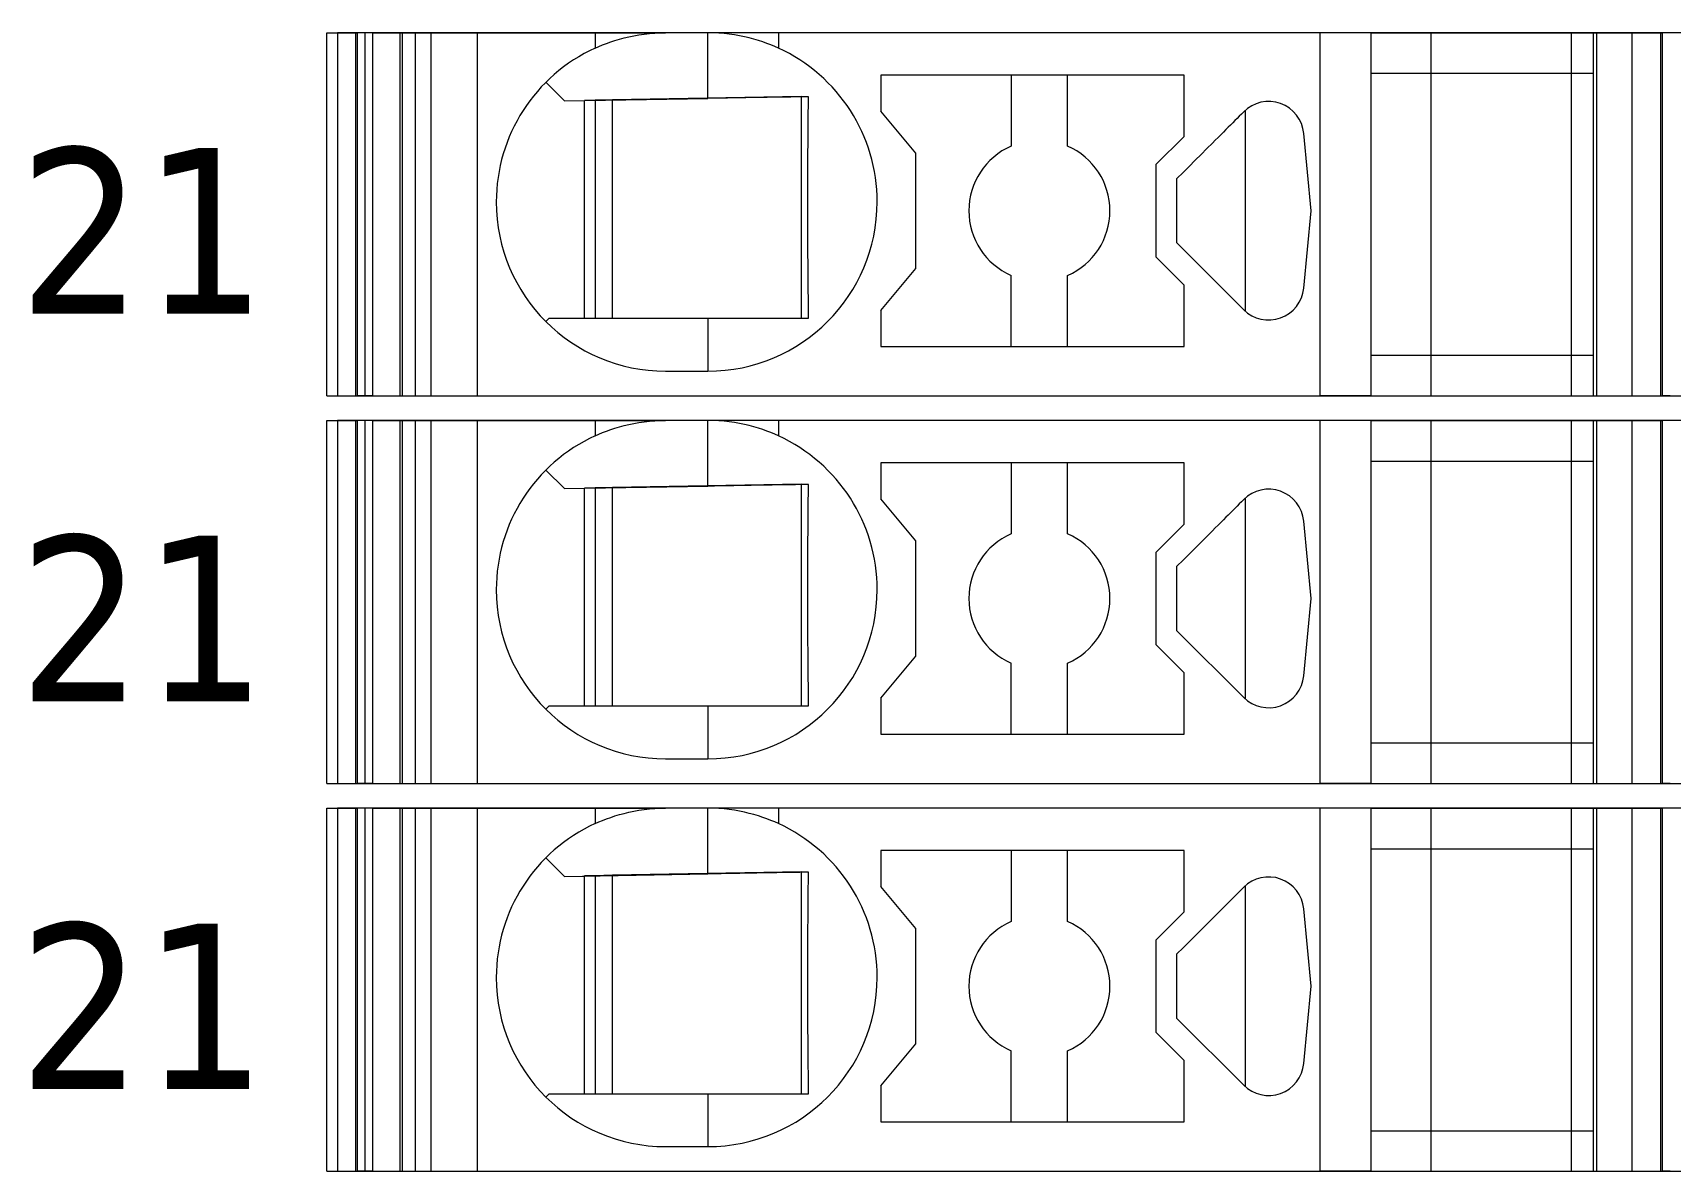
# Model space of a CAD drawing. Header units: millimetres. Extents: x 0 to 1680, y 0 to 1188.
# Drawn here: x 836.68 to 859.89, y 335.85 to 352 of the extents above; entities that cross this region are included whole.
import ezdxf
from ezdxf.enums import TextEntityAlignment as Align

# ---------------------------------------------------------------- set-up
doc = ezdxf.new("R2010")
doc.units = ezdxf.units.MM
for name, color, linetype, lineweight in [('EPLAN309', 5, 'Continuous', 5), ('EPLAN493', 5, 'Continuous', 5), ('MAIN-1', 7, 'Continuous', 5), ('MAIN-2', 7, 'Continuous', 5)]:
    doc.layers.add(name, color=color, linetype=linetype, lineweight=lineweight)
doc.styles.add('Tahoma', font='')
doc.styles.get('Tahoma').set_extended_font_data('Tahoma')

# ---------------------------------------------------------------- blocks, each defined once
blk = doc.blocks.new('EPLSYM_LibrarySPECIAL_Symbol12_Variant0_Placement8_9')
at = {"layer": 'EPLAN309', "lineweight": 13, "ltscale": 16}
blk.add_lwpolyline([(0, -5.15), (68.15, -5.15), (68.15, 0), (0, 0)], close=True, dxfattribs=at)
at = {"layer": 'EPLAN493', "color": 5, "style": 'Tahoma'}
blk.add_attdef('17_20450', text='', height=2.3478, dxfattribs=at).set_placement((0, -21.83478), align=Align.MIDDLE_RIGHT)
blk = doc.blocks.new('EPLSYM_LibrarySPECIAL_Symbol12_Variant0_Placement8_10')
at = {"layer": 'EPLAN309', "lineweight": 13, "ltscale": 16}
blk.add_lwpolyline([(0, -5.15), (68.15, -5.15), (68.15, 0), (0, 0)], close=True, dxfattribs=at)
at = {"layer": 'EPLAN493', "color": 5, "style": 'Tahoma'}
blk.add_attdef('17_20450', text='', height=2.3478, dxfattribs=at).set_placement((0, -21.83478), align=Align.MIDDLE_RIGHT)
blk = doc.blocks.new('EPLSYM_LibrarySPECIAL_Symbol12_Variant0_Placement8_11')
at = {"layer": 'EPLAN309', "lineweight": 13, "ltscale": 16}
blk.add_lwpolyline([(0, -5.15), (68.15, -5.15), (68.15, 0), (0, 0)], close=True, dxfattribs=at)
at = {"layer": 'EPLAN493', "color": 5, "style": 'Tahoma'}
blk.add_attdef('17_20450', text='', height=2.3478, dxfattribs=at).set_placement((0, -21.83478), align=Align.MIDDLE_RIGHT)

msp = doc.modelspace()

# ---------------------------------------------------------------- linework, layer by layer
at = {"layer": 'MAIN-1'}
for p, q in [((840.85, 352), (841.284, 352)), ((840.85, 346.85), (840.85, 352)), ((841.393, 352), (841.284, 352)), ((841.284, 346.85), (841.284, 352)), ((841.501, 352), (841.393, 352)), ((841.393, 346.85), (841.393, 352)), ((841.501, 352), (844.65, 352)), ((841.501, 346.85), (841.501, 352)), ((844.65, 352), (845.65, 352)), ((844.65, 352), (844.65, 351.782)), ((845.063, 351.927), (845.131, 351.943)), ((845.131, 351.943), (845.201, 351.958)), ((845.201, 351.958), (845.272, 351.97)), ((845.272, 351.97), (845.346, 351.981)), ((845.346, 351.981), (845.421, 351.989)), ((845.421, 351.989), (845.497, 351.995)), ((845.497, 351.995), (845.573, 351.999)), ((845.573, 351.999), (845.65, 352)), ((846.25, 352), (845.65, 352)), ((846.327, 351.999), (846.25, 352)), ((847.25, 352), (846.25, 352)), ((846.25, 351.068), (846.25, 352)), ((846.403, 351.995), (846.327, 351.999)), ((846.479, 351.989), (846.403, 351.995)), ((846.554, 351.981), (846.479, 351.989)), ((846.628, 351.97), (846.554, 351.981)), ((846.699, 351.958), (846.628, 351.97)), ((846.769, 351.943), (846.699, 351.958)), ((846.837, 351.927), (846.769, 351.943)), ((854.932, 352), (847.25, 352)), ((847.25, 352), (847.25, 351.782)), ((855.65, 352), (854.932, 352)), ((854.932, 346.85), (854.932, 352)), ((855.65, 352), (858.8, 352)), ((855.65, 352), (855.65, 346.85)), ((858.8, 352), (859.35, 352)), ((858.8, 352), (858.8, 346.85)), ((859.35, 352), (859.784, 352)), ((859.35, 352), (859.35, 346.85)), ((859.893, 352), (859.784, 352)), ((859.784, 346.85), (859.784, 352)), ((844.65, 351.782), (844.702, 351.805)), ((844.702, 351.805), (844.756, 351.827)), ((844.756, 351.827), (844.813, 351.849)), ((844.813, 351.849), (844.872, 351.87)), ((844.872, 351.87), (844.933, 351.89)), ((844.933, 351.89), (844.997, 351.909)), ((844.997, 351.909), (845.063, 351.927)), ((846.903, 351.909), (846.837, 351.927)), ((846.967, 351.89), (846.903, 351.909)), ((847.028, 351.87), (846.967, 351.89)), ((847.087, 351.849), (847.028, 351.87)), ((847.144, 351.827), (847.087, 351.849)), ((847.198, 351.805), (847.144, 351.827)), ((847.25, 351.782), (847.198, 351.805)), ((843.953, 351.297), (844.217, 351.033)), ((848.7, 351.4), (848.7, 350.889)), ((853, 351.4), (848.7, 351.4)), ((850.55, 351.4), (850.55, 350.392)), ((851.35, 350.392), (851.35, 351.4)), ((853, 350.529), (853, 351.4)), ((855.65, 351.425), (858.8, 351.425)), ((844.217, 351.033), (846.25, 351.068)), ((844.5, 347.95), (844.5, 351.038)), ((844.65, 351.04), (844.65, 347.95)), ((844.9, 347.95), (844.9, 351.045)), ((846.345, 351.07), (846.25, 351.068)), ((846.438, 351.071), (846.345, 351.07)), ((846.53, 351.073), (846.438, 351.071)), ((846.618, 351.075), (846.53, 351.073)), ((846.703, 351.076), (846.618, 351.075)), ((846.786, 351.077), (846.703, 351.076)), ((846.865, 351.079), (846.786, 351.077)), ((846.943, 351.08), (846.865, 351.079)), ((847.017, 351.081), (846.943, 351.08)), ((847.09, 351.082), (847.017, 351.081)), ((847.16, 351.084), (847.09, 351.082)), ((847.229, 351.085), (847.16, 351.084)), ((847.297, 351.086), (847.229, 351.085)), ((847.363, 351.087), (847.297, 351.086)), ((847.428, 351.088), (847.363, 351.087)), ((847.491, 351.089), (847.428, 351.088)), ((847.554, 351.09), (847.491, 351.089)), ((847.615, 351.091), (847.554, 351.09)), ((847.579, 347.95), (847.579, 351.091)), ((847.676, 351.092), (847.615, 351.091)), ((847.675, 350.95), (847.676, 351.022)), ((847.676, 351.022), (847.676, 351.092)), ((847.673, 350.803), (847.674, 350.877)), ((847.673, 350.727), (847.673, 350.803)), ((847.674, 350.877), (847.675, 350.95)), ((849.2, 350.293), (848.7, 350.889)), ((853.752, 350.785), (853.721, 350.753)), ((853.784, 350.816), (853.752, 350.785)), ((853.815, 350.847), (853.784, 350.816)), ((853.846, 350.879), (853.815, 350.847)), ((853.867, 350.898), (853.867, 348.052)), ((847.67, 350.488), (847.671, 350.57)), ((847.671, 350.57), (847.672, 350.649)), ((847.672, 350.649), (847.673, 350.727)), ((853.521, 350.553), (853.483, 350.515)), ((853.558, 350.59), (853.521, 350.553)), ((853.594, 350.626), (853.558, 350.59)), ((853.627, 350.659), (853.594, 350.626)), ((853.658, 350.691), (853.627, 350.659)), ((853.69, 350.722), (853.658, 350.691)), ((853.721, 350.753), (853.69, 350.722)), ((854.802, 349.475), (854.698, 350.572)), ((847.669, 350.317), (847.67, 350.404)), ((847.669, 350.226), (847.669, 350.317)), ((847.67, 350.404), (847.67, 350.488)), ((852.6, 350.129), (853, 350.529)), ((853.323, 350.356), (853.242, 350.274)), ((853.402, 350.434), (853.323, 350.356)), ((853.443, 350.475), (853.402, 350.434)), ((853.483, 350.515), (853.443, 350.475)), ((847.668, 350.132), (847.669, 350.226)), ((847.668, 350.034), (847.668, 350.132)), ((849.2, 348.657), (849.2, 350.293)), ((852.6, 350.129), (852.6, 348.821)), ((853.072, 350.104), (852.986, 350.018)), ((853.158, 350.19), (853.072, 350.104)), ((853.242, 350.274), (853.158, 350.19)), ((847.667, 349.931), (847.668, 350.034)), ((847.667, 349.824), (847.667, 349.931)), ((852.986, 350.018), (852.9, 349.932)), ((852.9, 349.802), (852.9, 349.932)), ((847.667, 349.713), (847.667, 349.824)), ((847.667, 349.6), (847.667, 349.713)), ((852.9, 349.671), (852.9, 349.802)), ((852.9, 349.54), (852.9, 349.671)), ((847.667, 349.479), (847.667, 349.6)), ((847.667, 349.361), (847.667, 349.479)), ((852.9, 349.41), (852.9, 349.54)), ((852.9, 349.279), (852.9, 349.41)), ((854.698, 348.378), (854.802, 349.475)), ((847.667, 349.247), (847.667, 349.361)), ((847.668, 349.138), (847.667, 349.247)), ((852.9, 349.148), (852.9, 349.279)), ((847.668, 349.034), (847.668, 349.138)), ((847.669, 348.934), (847.668, 349.034)), ((847.669, 348.839), (847.669, 348.934)), ((852.9, 349.018), (852.9, 349.148)), ((852.9, 349.018), (853.846, 348.071)), ((847.67, 348.748), (847.669, 348.839)), ((847.671, 348.659), (847.67, 348.748)), ((853, 348.421), (852.6, 348.821)), ((847.672, 348.573), (847.671, 348.659)), ((847.672, 348.49), (847.672, 348.573)), ((847.673, 348.408), (847.672, 348.49)), ((848.7, 348.061), (849.2, 348.657)), ((850.55, 347.55), (850.55, 348.558)), ((851.35, 347.55), (851.35, 348.558)), ((847.674, 348.329), (847.673, 348.408)), ((847.675, 348.25), (847.674, 348.329)), ((847.676, 348.174), (847.675, 348.25)), ((853, 347.55), (853, 348.421)), ((847.676, 348.098), (847.676, 348.174)), ((847.677, 348.024), (847.676, 348.098)), ((847.678, 347.95), (847.677, 348.024)), ((848.7, 348.061), (848.7, 347.55)), ((844, 347.95), (843.953, 347.903)), ((844, 347.95), (846.25, 347.95)), ((846.25, 347.95), (846.342, 347.95)), ((846.25, 347.95), (846.25, 347.2)), ((846.342, 347.95), (846.433, 347.95)), ((846.433, 347.95), (846.523, 347.95)), ((846.523, 347.95), (846.61, 347.95)), ((846.61, 347.95), (846.695, 347.95)), ((846.695, 347.95), (846.778, 347.95)), ((846.778, 347.95), (846.858, 347.95)), ((846.858, 347.95), (846.936, 347.95)), ((846.936, 347.95), (847.011, 347.95)), ((847.011, 347.95), (847.085, 347.95)), ((847.085, 347.95), (847.157, 347.95)), ((847.157, 347.95), (847.226, 347.95)), ((847.226, 347.95), (847.295, 347.95)), ((847.295, 347.95), (847.361, 347.95)), ((847.361, 347.95), (847.427, 347.95)), ((847.427, 347.95), (847.491, 347.95)), ((847.491, 347.95), (847.555, 347.95)), ((847.555, 347.95), (847.617, 347.95)), ((847.617, 347.95), (847.678, 347.95)), ((848.7, 347.55), (853, 347.55)), ((855.65, 347.425), (858.8, 347.425)), ((845.65, 347.2), (846.25, 347.2)), ((840.85, 346.85), (841.284, 346.85)), ((841.393, 346.85), (841.284, 346.85)), ((841.501, 346.85), (841.393, 346.85)), ((841.501, 346.85), (854.932, 346.85)), ((855.65, 346.85), (854.932, 346.85)), ((855.65, 346.85), (858.8, 346.85)), ((858.8, 346.85), (859.35, 346.85)), ((859.35, 346.85), (859.784, 346.85)), ((859.893, 346.85), (859.784, 346.85)), ((840.85, 346.5), (841.284, 346.5)), ((840.85, 341.35), (840.85, 346.5)), ((841.393, 346.5), (841.284, 346.5)), ((841.284, 341.35), (841.284, 346.5)), ((841.501, 346.5), (841.393, 346.5)), ((841.393, 341.35), (841.393, 346.5)), ((841.501, 346.5), (844.65, 346.5)), ((841.501, 341.35), (841.501, 346.5)), ((844.65, 346.5), (845.65, 346.5)), ((844.65, 346.5), (844.65, 346.282)), ((844.813, 346.349), (844.872, 346.37)), ((844.872, 346.37), (844.933, 346.39)), ((844.933, 346.39), (844.997, 346.409)), ((844.997, 346.409), (845.063, 346.427)), ((845.063, 346.427), (845.131, 346.443)), ((845.131, 346.443), (845.201, 346.458)), ((845.201, 346.458), (845.272, 346.47)), ((845.272, 346.47), (845.346, 346.481)), ((845.346, 346.481), (845.421, 346.489)), ((845.421, 346.489), (845.497, 346.495)), ((845.497, 346.495), (845.573, 346.499)), ((845.573, 346.499), (845.65, 346.5)), ((846.25, 346.5), (845.65, 346.5)), ((846.327, 346.499), (846.25, 346.5)), ((847.25, 346.5), (846.25, 346.5)), ((846.25, 345.568), (846.25, 346.5)), ((846.403, 346.495), (846.327, 346.499)), ((846.479, 346.489), (846.403, 346.495)), ((846.554, 346.481), (846.479, 346.489)), ((846.628, 346.47), (846.554, 346.481)), ((846.699, 346.458), (846.628, 346.47)), ((846.769, 346.443), (846.699, 346.458)), ((846.837, 346.427), (846.769, 346.443)), ((846.903, 346.409), (846.837, 346.427)), ((846.967, 346.39), (846.903, 346.409)), ((847.028, 346.37), (846.967, 346.39)), ((847.087, 346.349), (847.028, 346.37)), ((854.932, 346.5), (847.25, 346.5)), ((847.25, 346.5), (847.25, 346.282)), ((855.65, 346.5), (854.932, 346.5)), ((854.932, 341.35), (854.932, 346.5)), ((855.65, 346.5), (858.8, 346.5)), ((855.65, 346.5), (855.65, 341.35)), ((858.8, 346.5), (859.35, 346.5)), ((858.8, 346.5), (858.8, 341.35)), ((859.35, 346.5), (859.784, 346.5)), ((859.35, 346.5), (859.35, 341.35)), ((859.893, 346.5), (859.784, 346.5)), ((859.784, 341.35), (859.784, 346.5)), ((844.65, 346.282), (844.702, 346.305)), ((844.702, 346.305), (844.756, 346.327)), ((844.756, 346.327), (844.813, 346.349)), ((847.144, 346.327), (847.087, 346.349)), ((847.198, 346.305), (847.144, 346.327)), ((847.25, 346.282), (847.198, 346.305)), ((855.65, 345.925), (858.8, 345.925)), ((843.953, 345.797), (844.217, 345.533)), ((848.7, 345.9), (848.7, 345.389)), ((853, 345.9), (848.7, 345.9)), ((850.55, 345.9), (850.55, 344.892)), ((851.35, 344.892), (851.35, 345.9)), ((853, 345.029), (853, 345.9)), ((844.217, 345.533), (846.25, 345.568)), ((844.5, 342.45), (844.5, 345.538)), ((844.65, 345.54), (844.65, 342.45)), ((844.9, 342.45), (844.9, 345.545)), ((846.345, 345.57), (846.25, 345.568)), ((846.438, 345.571), (846.345, 345.57)), ((846.53, 345.573), (846.438, 345.571)), ((846.618, 345.575), (846.53, 345.573)), ((846.703, 345.576), (846.618, 345.575)), ((846.786, 345.577), (846.703, 345.576)), ((846.865, 345.579), (846.786, 345.577)), ((846.943, 345.58), (846.865, 345.579)), ((847.017, 345.581), (846.943, 345.58)), ((847.09, 345.582), (847.017, 345.581)), ((847.16, 345.584), (847.09, 345.582)), ((847.229, 345.585), (847.16, 345.584)), ((847.297, 345.586), (847.229, 345.585)), ((847.363, 345.587), (847.297, 345.586)), ((847.428, 345.588), (847.363, 345.587)), ((847.491, 345.589), (847.428, 345.588)), ((847.554, 345.59), (847.491, 345.589)), ((847.615, 345.591), (847.554, 345.59)), ((847.579, 342.45), (847.579, 345.591)), ((847.676, 345.592), (847.615, 345.591)), ((847.674, 345.377), (847.675, 345.45)), ((847.675, 345.45), (847.676, 345.522)), ((847.676, 345.522), (847.676, 345.592)), ((847.672, 345.149), (847.673, 345.227)), ((847.673, 345.303), (847.674, 345.377)), ((847.673, 345.227), (847.673, 345.303)), ((849.2, 344.793), (848.7, 345.389)), ((853.69, 345.222), (853.658, 345.191)), ((853.721, 345.253), (853.69, 345.222)), ((853.752, 345.285), (853.721, 345.253)), ((853.784, 345.316), (853.752, 345.285)), ((853.815, 345.347), (853.784, 345.316)), ((853.846, 345.379), (853.815, 345.347)), ((853.867, 345.398), (853.867, 342.552)), ((847.67, 344.988), (847.671, 345.07)), ((847.67, 344.904), (847.67, 344.988)), ((847.671, 345.07), (847.672, 345.149)), ((852.6, 344.629), (853, 345.029)), ((853.443, 344.975), (853.402, 344.934)), ((853.483, 345.015), (853.443, 344.975)), ((853.521, 345.053), (853.483, 345.015)), ((853.558, 345.09), (853.521, 345.053)), ((853.594, 345.126), (853.558, 345.09)), ((853.627, 345.159), (853.594, 345.126)), ((853.658, 345.191), (853.627, 345.159)), ((854.802, 343.975), (854.698, 345.072)), ((847.669, 344.817), (847.67, 344.904)), ((847.669, 344.726), (847.669, 344.817)), ((849.2, 343.157), (849.2, 344.793)), ((853.242, 344.774), (853.158, 344.69)), ((853.323, 344.856), (853.242, 344.774)), ((853.402, 344.934), (853.323, 344.856)), ((847.667, 344.431), (847.668, 344.534)), ((847.668, 344.632), (847.669, 344.726)), ((847.668, 344.534), (847.668, 344.632)), ((852.6, 344.629), (852.6, 343.321)), ((852.986, 344.518), (852.9, 344.432)), ((853.072, 344.604), (852.986, 344.518)), ((853.158, 344.69), (853.072, 344.604)), ((847.667, 344.324), (847.667, 344.431)), ((847.667, 344.213), (847.667, 344.324)), ((852.9, 344.302), (852.9, 344.432)), ((852.9, 344.171), (852.9, 344.302)), ((847.667, 344.1), (847.667, 344.213)), ((847.667, 343.979), (847.667, 344.1)), ((852.9, 344.04), (852.9, 344.171)), ((847.667, 343.861), (847.667, 343.979)), ((847.667, 343.747), (847.667, 343.861)), ((852.9, 343.91), (852.9, 344.04)), ((852.9, 343.779), (852.9, 343.91)), ((854.698, 342.878), (854.802, 343.975)), ((847.668, 343.638), (847.667, 343.747)), ((847.668, 343.534), (847.668, 343.638)), ((852.9, 343.648), (852.9, 343.779)), ((852.9, 343.518), (852.9, 343.648)), ((847.669, 343.434), (847.668, 343.534)), ((847.669, 343.339), (847.669, 343.434)), ((852.9, 343.518), (853.846, 342.571)), ((847.67, 343.248), (847.669, 343.339)), ((847.671, 343.159), (847.67, 343.248)), ((847.672, 343.073), (847.671, 343.159)), ((848.7, 342.561), (849.2, 343.157)), ((853, 342.921), (852.6, 343.321)), ((847.672, 342.99), (847.672, 343.073)), ((847.673, 342.908), (847.672, 342.99)), ((847.674, 342.829), (847.673, 342.908)), ((850.55, 342.05), (850.55, 343.058)), ((851.35, 342.05), (851.35, 343.058)), ((853, 342.05), (853, 342.921)), ((847.675, 342.75), (847.674, 342.829)), ((847.676, 342.674), (847.675, 342.75)), ((847.676, 342.598), (847.676, 342.674)), ((844, 342.45), (843.953, 342.403)), ((844, 342.45), (846.25, 342.45)), ((846.25, 342.45), (846.342, 342.45)), ((846.25, 342.45), (846.25, 341.7)), ((846.342, 342.45), (846.433, 342.45)), ((846.433, 342.45), (846.523, 342.45)), ((846.523, 342.45), (846.61, 342.45)), ((846.61, 342.45), (846.695, 342.45)), ((846.695, 342.45), (846.778, 342.45)), ((846.778, 342.45), (846.858, 342.45)), ((846.858, 342.45), (846.936, 342.45)), ((846.936, 342.45), (847.011, 342.45)), ((847.011, 342.45), (847.085, 342.45)), ((847.085, 342.45), (847.157, 342.45)), ((847.157, 342.45), (847.226, 342.45)), ((847.226, 342.45), (847.295, 342.45)), ((847.295, 342.45), (847.361, 342.45)), ((847.361, 342.45), (847.427, 342.45)), ((847.427, 342.45), (847.491, 342.45)), ((847.491, 342.45), (847.555, 342.45)), ((847.555, 342.45), (847.617, 342.45)), ((847.617, 342.45), (847.678, 342.45)), ((847.677, 342.524), (847.676, 342.598)), ((847.678, 342.45), (847.677, 342.524)), ((848.7, 342.561), (848.7, 342.05)), ((848.7, 342.05), (853, 342.05)), ((855.65, 341.925), (858.8, 341.925)), ((845.65, 341.7), (846.25, 341.7)), ((840.85, 341.35), (841.284, 341.35)), ((841.393, 341.35), (841.284, 341.35)), ((841.501, 341.35), (841.393, 341.35)), ((841.501, 341.35), (854.932, 341.35)), ((855.65, 341.35), (854.932, 341.35)), ((855.65, 341.35), (858.8, 341.35)), ((858.8, 341.35), (859.35, 341.35)), ((859.35, 341.35), (859.784, 341.35)), ((859.893, 341.35), (859.784, 341.35)), ((840.85, 341), (841.284, 341)), ((840.85, 335.85), (840.85, 341)), ((841.393, 341), (841.284, 341)), ((841.284, 335.85), (841.284, 341)), ((841.501, 341), (841.393, 341)), ((841.393, 335.85), (841.393, 341)), ((841.501, 341), (844.65, 341)), ((841.501, 335.85), (841.501, 341)), ((844.65, 341), (845.65, 341)), ((844.65, 341), (844.65, 340.782)), ((844.65, 340.782), (844.702, 340.805)), ((844.702, 340.805), (844.756, 340.827)), ((844.756, 340.827), (844.813, 340.849)), ((844.813, 340.849), (844.872, 340.87)), ((844.872, 340.87), (844.933, 340.89)), ((844.933, 340.89), (844.997, 340.909)), ((844.997, 340.909), (845.063, 340.927)), ((845.063, 340.927), (845.131, 340.943)), ((845.131, 340.943), (845.201, 340.958)), ((845.201, 340.958), (845.272, 340.97)), ((845.272, 340.97), (845.346, 340.981)), ((845.346, 340.981), (845.421, 340.989)), ((845.421, 340.989), (845.497, 340.995)), ((845.497, 340.995), (845.573, 340.999)), ((845.573, 340.999), (845.65, 341)), ((846.25, 341), (845.65, 341)), ((846.327, 340.999), (846.25, 341)), ((847.25, 341), (846.25, 341)), ((846.25, 340.068), (846.25, 341)), ((846.403, 340.995), (846.327, 340.999)), ((846.479, 340.989), (846.403, 340.995)), ((846.554, 340.981), (846.479, 340.989)), ((846.628, 340.97), (846.554, 340.981)), ((846.699, 340.958), (846.628, 340.97)), ((846.769, 340.943), (846.699, 340.958)), ((846.837, 340.927), (846.769, 340.943)), ((846.903, 340.909), (846.837, 340.927)), ((846.967, 340.89), (846.903, 340.909)), ((847.028, 340.87), (846.967, 340.89)), ((847.087, 340.849), (847.028, 340.87)), ((847.144, 340.827), (847.087, 340.849)), ((847.198, 340.805), (847.144, 340.827)), ((847.25, 340.782), (847.198, 340.805)), ((854.932, 341), (847.25, 341)), ((847.25, 341), (847.25, 340.782)), ((855.65, 341), (854.932, 341)), ((854.932, 335.85), (854.932, 341)), ((855.65, 341), (858.8, 341)), ((855.65, 341), (855.65, 335.85)), ((858.8, 341), (859.35, 341)), ((858.8, 341), (858.8, 335.85)), ((859.35, 341), (859.784, 341)), ((859.35, 341), (859.35, 335.85)), ((859.893, 341), (859.784, 341)), ((859.784, 335.85), (859.784, 341)), ((848.7, 340.4), (848.7, 339.889)), ((853, 340.4), (848.7, 340.4)), ((850.55, 340.4), (850.55, 339.392)), ((851.35, 339.392), (851.35, 340.4)), ((853, 339.529), (853, 340.4)), ((855.65, 340.425), (858.8, 340.425)), ((843.953, 340.297), (844.217, 340.033)), ((844.217, 340.033), (846.25, 340.068)), ((844.5, 336.95), (844.5, 340.038)), ((844.65, 340.04), (844.65, 336.95)), ((844.9, 336.95), (844.9, 340.045)), ((846.345, 340.07), (846.25, 340.068)), ((846.438, 340.071), (846.345, 340.07)), ((846.53, 340.073), (846.438, 340.071)), ((846.618, 340.075), (846.53, 340.073)), ((846.703, 340.076), (846.618, 340.075)), ((846.786, 340.077), (846.703, 340.076)), ((846.865, 340.079), (846.786, 340.077)), ((846.943, 340.08), (846.865, 340.079)), ((847.017, 340.081), (846.943, 340.08)), ((847.09, 340.082), (847.017, 340.081)), ((847.16, 340.084), (847.09, 340.082)), ((847.229, 340.085), (847.16, 340.084)), ((847.297, 340.086), (847.229, 340.085)), ((847.363, 340.087), (847.297, 340.086)), ((847.428, 340.088), (847.363, 340.087)), ((847.491, 340.089), (847.428, 340.088)), ((847.554, 340.09), (847.491, 340.089)), ((847.615, 340.091), (847.554, 340.09)), ((847.579, 336.95), (847.579, 340.091)), ((847.676, 340.092), (847.615, 340.091)), ((847.673, 339.803), (847.674, 339.877)), ((847.674, 339.877), (847.675, 339.95)), ((847.675, 339.95), (847.676, 340.022)), ((847.676, 340.022), (847.676, 340.092)), ((849.2, 339.293), (848.7, 339.889)), ((853.846, 339.879), (853.815, 339.847)), ((853.867, 339.898), (853.867, 337.052)), ((847.671, 339.57), (847.672, 339.649)), ((847.672, 339.649), (847.673, 339.727)), ((847.673, 339.727), (847.673, 339.803)), ((853.627, 339.659), (853.594, 339.626)), ((853.658, 339.691), (853.627, 339.659)), ((853.69, 339.722), (853.658, 339.691)), ((853.721, 339.753), (853.69, 339.722)), ((853.752, 339.785), (853.721, 339.753)), ((853.784, 339.816), (853.752, 339.785)), ((853.815, 339.847), (853.784, 339.816)), ((847.669, 339.317), (847.67, 339.404)), ((847.67, 339.488), (847.671, 339.57)), ((847.67, 339.404), (847.67, 339.488)), ((852.6, 339.129), (853, 339.529)), ((853.402, 339.434), (853.323, 339.356)), ((853.443, 339.475), (853.402, 339.434)), ((853.483, 339.515), (853.443, 339.475)), ((853.521, 339.553), (853.483, 339.515)), ((853.558, 339.59), (853.521, 339.553)), ((853.594, 339.626), (853.558, 339.59)), ((854.802, 338.475), (854.698, 339.572)), ((847.668, 339.132), (847.669, 339.226)), ((847.669, 339.226), (847.669, 339.317)), ((849.2, 337.657), (849.2, 339.293)), ((853.158, 339.19), (853.072, 339.104)), ((853.242, 339.274), (853.158, 339.19)), ((853.323, 339.356), (853.242, 339.274)), ((847.667, 338.931), (847.668, 339.034)), ((847.668, 339.034), (847.668, 339.132)), ((852.6, 339.129), (852.6, 337.821)), ((852.986, 339.018), (852.9, 338.932)), ((853.072, 339.104), (852.986, 339.018)), ((847.667, 338.824), (847.667, 338.931)), ((847.667, 338.713), (847.667, 338.824)), ((847.667, 338.6), (847.667, 338.713)), ((852.9, 338.802), (852.9, 338.932)), ((852.9, 338.671), (852.9, 338.802)), ((847.667, 338.479), (847.667, 338.6)), ((847.667, 338.361), (847.667, 338.479)), ((852.9, 338.54), (852.9, 338.671)), ((852.9, 338.41), (852.9, 338.54)), ((854.698, 337.378), (854.802, 338.475)), ((847.667, 338.247), (847.667, 338.361)), ((847.668, 338.138), (847.667, 338.247)), ((852.9, 338.279), (852.9, 338.41)), ((852.9, 338.148), (852.9, 338.279)), ((847.668, 338.034), (847.668, 338.138)), ((847.669, 337.934), (847.668, 338.034)), ((852.9, 338.018), (852.9, 338.148)), ((852.9, 338.018), (853.846, 337.071)), ((847.669, 337.839), (847.669, 337.934)), ((847.67, 337.748), (847.669, 337.839)), ((853, 337.421), (852.6, 337.821)), ((847.671, 337.659), (847.67, 337.748)), ((847.672, 337.573), (847.671, 337.659)), ((847.672, 337.49), (847.672, 337.573)), ((848.7, 337.061), (849.2, 337.657)), ((850.55, 336.55), (850.55, 337.558)), ((851.35, 336.55), (851.35, 337.558)), ((847.673, 337.408), (847.672, 337.49)), ((847.674, 337.329), (847.673, 337.408)), ((847.675, 337.25), (847.674, 337.329)), ((853, 336.55), (853, 337.421)), ((847.676, 337.174), (847.675, 337.25)), ((847.676, 337.098), (847.676, 337.174)), ((847.677, 337.024), (847.676, 337.098)), ((844, 336.95), (843.953, 336.903)), ((844, 336.95), (846.25, 336.95)), ((846.25, 336.95), (846.342, 336.95)), ((846.25, 336.95), (846.25, 336.2)), ((846.342, 336.95), (846.433, 336.95)), ((846.433, 336.95), (846.523, 336.95)), ((846.523, 336.95), (846.61, 336.95)), ((846.61, 336.95), (846.695, 336.95)), ((846.695, 336.95), (846.778, 336.95)), ((846.778, 336.95), (846.858, 336.95)), ((846.858, 336.95), (846.936, 336.95)), ((846.936, 336.95), (847.011, 336.95)), ((847.011, 336.95), (847.085, 336.95)), ((847.085, 336.95), (847.157, 336.95)), ((847.157, 336.95), (847.226, 336.95)), ((847.226, 336.95), (847.295, 336.95)), ((847.295, 336.95), (847.361, 336.95)), ((847.361, 336.95), (847.427, 336.95)), ((847.427, 336.95), (847.491, 336.95)), ((847.491, 336.95), (847.555, 336.95)), ((847.555, 336.95), (847.617, 336.95)), ((847.617, 336.95), (847.678, 336.95)), ((847.678, 336.95), (847.677, 337.024)), ((848.7, 337.061), (848.7, 336.55)), ((848.7, 336.55), (853, 336.55)), ((855.65, 336.425), (858.8, 336.425)), ((845.65, 336.2), (846.25, 336.2)), ((840.85, 335.85), (841.284, 335.85)), ((841.393, 335.85), (841.284, 335.85)), ((841.501, 335.85), (841.393, 335.85)), ((841.501, 335.85), (854.932, 335.85)), ((855.65, 335.85), (854.932, 335.85)), ((855.65, 335.85), (858.8, 335.85)), ((858.8, 335.85), (859.35, 335.85)), ((859.35, 335.85), (859.784, 335.85)), ((859.893, 335.85), (859.784, 335.85))]:
    msp.add_line(p, q, dxfattribs=at)
for centre, radius, start, end in [((845.65, 349.6), 2.4, 114.6244, 180), ((846.25, 349.6), 2.4, 0, 65.3756), ((854.2, 350.525), 0.5, 5.4404, 135), ((850.95, 349.475), 1, 113.5782, 180), ((850.95, 349.475), 1, 0, 66.4218), ((845.65, 349.6), 2.4, 180, 270), ((846.25, 349.6), 2.4, 270, 0), ((850.95, 349.475), 1, 180, 246.4218), ((850.95, 349.475), 1, 293.5782, 0), ((854.2, 348.425), 0.5, 225, 354.5596), ((845.65, 344.1), 2.4, 114.6244, 180), ((846.25, 344.1), 2.4, 0, 65.3756), ((854.2, 345.025), 0.5, 5.4404, 135), ((850.95, 343.975), 1, 113.5782, 180), ((850.95, 343.975), 1, 0, 66.4218), ((845.65, 344.1), 2.4, 180, 270), ((846.25, 344.1), 2.4, 270, 0), ((850.95, 343.975), 1, 180, 246.4218), ((850.95, 343.975), 1, 293.5782, 0), ((854.2, 342.925), 0.5, 225, 354.5596), ((845.65, 338.6), 2.4, 114.6244, 180), ((846.25, 338.6), 2.4, 0, 65.3756), ((854.2, 339.525), 0.5, 5.4404, 135), ((850.95, 338.475), 1, 113.5782, 180), ((850.95, 338.475), 1, 0, 66.4218), ((845.65, 338.6), 2.4, 180, 270), ((846.25, 338.6), 2.4, 270, 0), ((850.95, 338.475), 1, 180, 246.4218), ((850.95, 338.475), 1, 293.5782, 0), ((854.2, 337.425), 0.5, 225, 354.5596)]:
    msp.add_arc(centre, radius, start, end, dxfattribs=at)
at = {"layer": 'MAIN-2'}
for p, q in [((841.256, 352), (841.256, 346.85)), ((841.889, 346.85), (841.889, 352)), ((841.917, 352), (841.917, 346.85)), ((842.102, 352), (842.102, 346.85)), ((842.32, 352), (842.32, 346.85)), ((842.981, 352), (842.981, 346.85)), ((856.506, 346.85), (856.506, 352)), ((858.491, 352), (858.491, 346.85)), ((858.85, 352), (858.85, 346.85)), ((859.756, 352), (859.756, 346.85)), ((844.217, 351.033), (844.5, 351.038)), ((844.65, 351.042), (844.5, 351.039)), ((844.5, 351.039), (844.5, 351.038)), ((844.5, 351.038), (844.5, 351.038)), ((844.9, 351.048), (844.65, 351.043)), ((844.65, 351.042), (844.65, 351.043)), ((844.65, 351.042), (844.65, 351.04)), ((844.9, 351.053), (847.579, 351.1)), ((844.9, 351.048), (844.9, 351.053)), ((844.9, 351.045), (844.9, 351.048)), ((847.579, 351.1), (847.676, 351.092)), ((847.579, 351.091), (847.579, 351.1)), ((844.65, 347.95), (844.65, 347.95)), ((844.9, 347.95), (844.9, 347.95)), ((841.256, 346.5), (841.256, 341.35)), ((841.889, 341.35), (841.889, 346.5)), ((841.917, 346.5), (841.917, 341.35)), ((842.102, 346.5), (842.102, 341.35)), ((842.32, 346.5), (842.32, 341.35)), ((842.981, 346.5), (842.981, 341.35)), ((856.506, 341.35), (856.506, 346.5)), ((858.491, 346.5), (858.491, 341.35)), ((858.85, 346.5), (858.85, 341.35)), ((859.756, 346.5), (859.756, 341.35)), ((844.217, 345.533), (844.5, 345.538)), ((844.65, 345.542), (844.5, 345.539)), ((844.5, 345.539), (844.5, 345.538)), ((844.5, 345.538), (844.5, 345.538)), ((844.9, 345.548), (844.65, 345.543)), ((844.65, 345.542), (844.65, 345.543)), ((844.65, 345.542), (844.65, 345.54)), ((844.9, 345.553), (847.579, 345.6)), ((844.9, 345.548), (844.9, 345.553)), ((844.9, 345.545), (844.9, 345.548)), ((847.579, 345.6), (847.676, 345.592)), ((847.579, 345.591), (847.579, 345.6)), ((844.65, 342.45), (844.65, 342.45)), ((844.9, 342.45), (844.9, 342.45)), ((841.256, 341), (841.256, 335.85)), ((841.889, 335.85), (841.889, 341)), ((841.917, 341), (841.917, 335.85)), ((842.102, 341), (842.102, 335.85)), ((842.32, 341), (842.32, 335.85)), ((842.981, 341), (842.981, 335.85)), ((856.506, 335.85), (856.506, 341)), ((858.491, 341), (858.491, 335.85)), ((858.85, 341), (858.85, 335.85)), ((859.756, 341), (859.756, 335.85)), ((844.9, 340.053), (847.579, 340.1)), ((847.579, 340.1), (847.676, 340.092)), ((847.579, 340.091), (847.579, 340.1)), ((844.217, 340.033), (844.5, 340.038)), ((844.65, 340.042), (844.5, 340.039)), ((844.5, 340.039), (844.5, 340.038)), ((844.5, 340.038), (844.5, 340.038)), ((844.9, 340.048), (844.65, 340.043)), ((844.65, 340.042), (844.65, 340.043)), ((844.65, 340.042), (844.65, 340.04)), ((844.9, 340.048), (844.9, 340.053)), ((844.9, 340.045), (844.9, 340.048)), ((844.65, 336.95), (844.65, 336.95)), ((844.9, 336.95), (844.9, 336.95))]:
    msp.add_line(p, q, dxfattribs=at)

# ---------------------------------------------------------------- block references
ref = msp.add_blockref('EPLSYM_LibrarySPECIAL_Symbol12_Variant0_Placement8_9', (841, 352))
ref.add_attrib('17_20450', '21', dxfattribs={"layer": 'EPLAN493', "color": 5, "height": 2.3478, "style": 'Tahoma'}).set_placement((840, 349.19), align=Align.MIDDLE_RIGHT)
ref = msp.add_blockref('EPLSYM_LibrarySPECIAL_Symbol12_Variant0_Placement8_10', (841, 346.5))
ref.add_attrib('17_20450', '21', dxfattribs={"layer": 'EPLAN493', "color": 5, "height": 2.3478, "style": 'Tahoma'}).set_placement((840, 343.69), align=Align.MIDDLE_RIGHT)
ref = msp.add_blockref('EPLSYM_LibrarySPECIAL_Symbol12_Variant0_Placement8_11', (841, 341))
ref.add_attrib('17_20450', '21', dxfattribs={"layer": 'EPLAN493', "color": 5, "height": 2.3478, "style": 'Tahoma'}).set_placement((840, 338.19), align=Align.MIDDLE_RIGHT)

doc.saveas('drawing.dxf')
